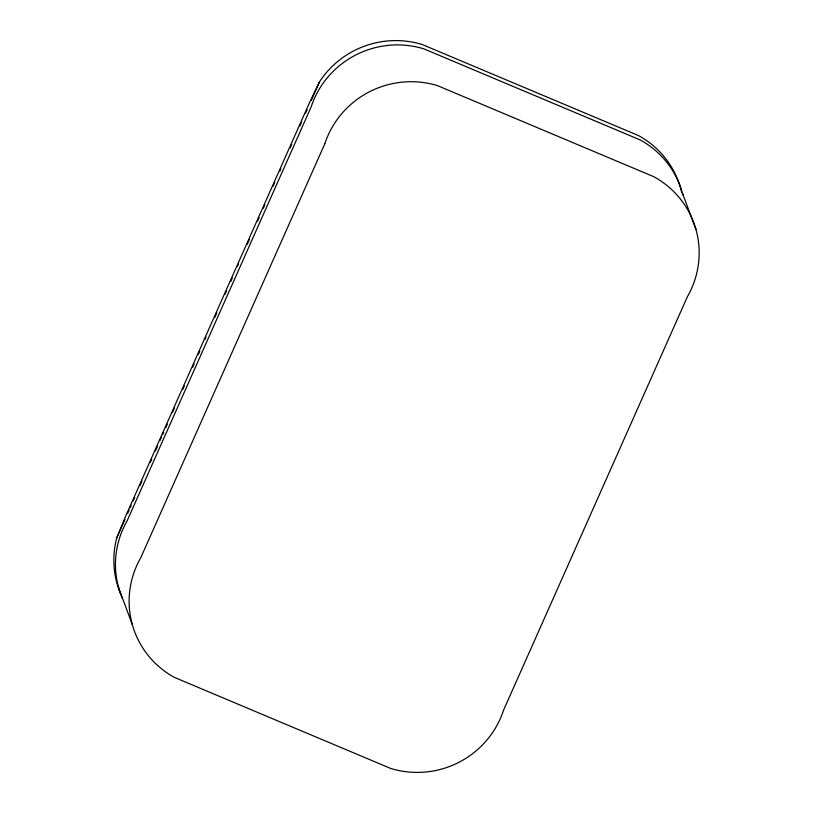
<?xml version="1.0" encoding="UTF-8"?>
<svg xmlns="http://www.w3.org/2000/svg" width="813" height="813" viewBox="0 0 813 813"><rect width="100%" height="100%" fill="white"/><g stroke="black" fill="none" stroke-linecap="round" stroke-linejoin="round"><path stroke-width="1.22" d="M120.182 592.728A89.735 87.956 -20.4 0 1 116.726 537.932L125.517 516.489L309.499 102.702L319.539 81.788A89.735 87.956 -20.4 0 1 422.232 44.522L638.571 135.598A89.735 87.956 -20.4 0 1 681.558 191.807M116.726 537.932L124.989 519.365M127.56 513.562L129.115 510.076M130.141 507.749L131.178 505.432M133.241 500.788L134.785 497.312M139.948 485.696L142.011 481.062M150.273 462.485L151.818 459.01M155.435 450.88L157.498 446.235M160.08 440.433L161.624 436.957M162.661 434.63L163.687 432.313M165.75 427.668L167.305 424.183M172.458 412.577L174.521 407.933M182.783 389.366L184.327 385.88M192.59 367.313L194.134 363.828M198.26 354.539L199.815 351.064M204.967 339.458L206.004 337.131M214.774 317.405L216.837 312.761M225.099 294.184L226.644 290.708M230.77 281.42L232.325 277.934M237.487 266.329L238.514 264.012M247.284 244.276L249.357 239.632M257.609 221.065L259.154 217.579M263.29 208.301L264.835 204.815M273.087 186.248L274.642 182.762M279.804 171.157L280.831 168.84M290.119 147.946L291.674 144.46M299.926 125.893L301.471 122.407M305.607 113.119L307.151 109.643M311.277 100.355L319.539 81.788M682.27 192.64L695.948 229.429M118.657 587.901L132.346 624.689M682.879 194.957A89.735 87.956 -20.4 0 0 640.177 139.927L423.847 48.851A89.735 87.956 -20.4 0 0 311.105 107.031L127.133 520.818A89.735 87.956 -20.4 0 0 122.265 598.185M324.794 143.82L140.812 557.616A89.735 87.956 -20.4 0 0 174.429 677.402L390.768 768.478A89.735 87.956 -20.4 0 0 503.501 710.298L687.483 296.511A89.735 87.956 -20.4 0 0 653.865 176.726L437.536 85.65A89.735 87.956 -20.4 0 0 324.794 143.82"/></g></svg>
